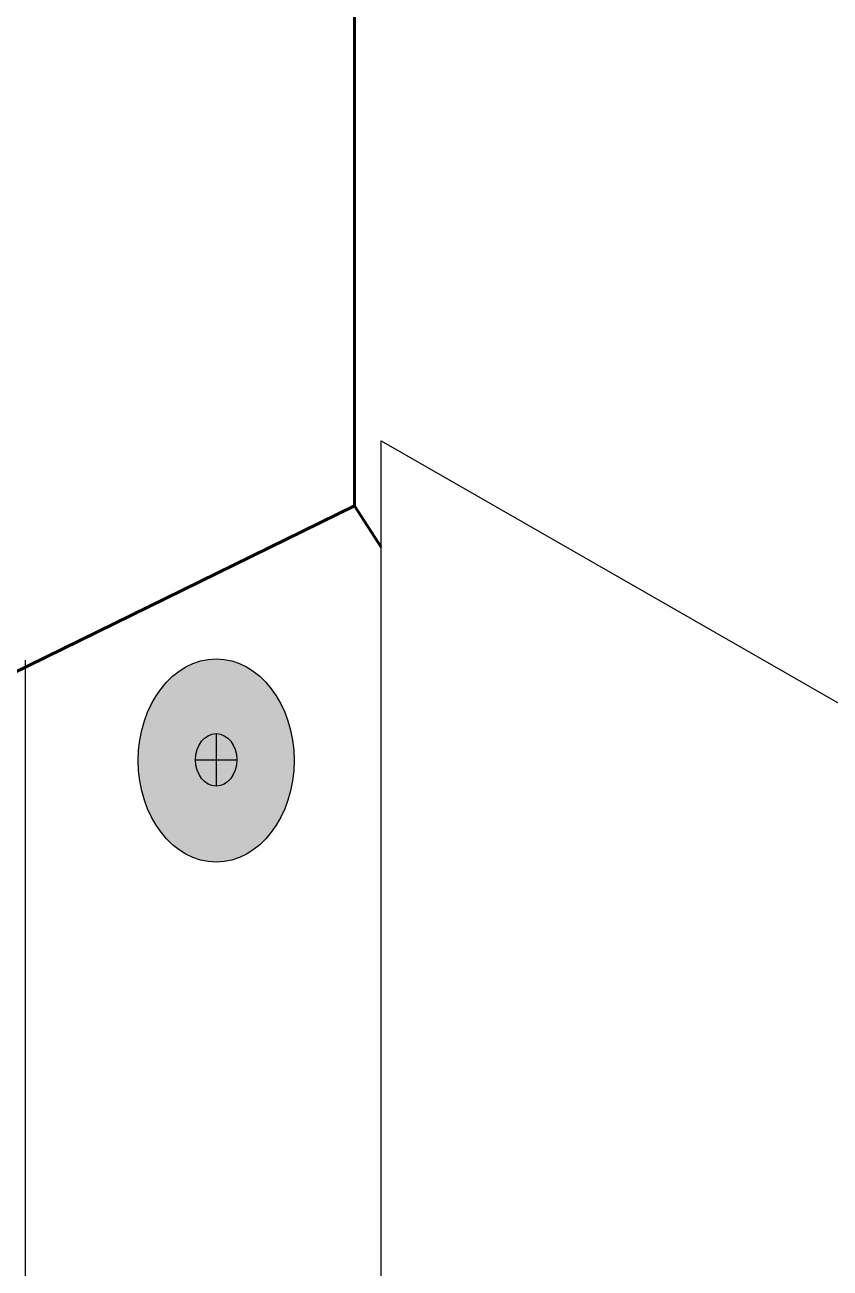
# Model space of a CAD drawing. Extents: x -1337 to 5791, y -3809 to 1769.
# Drawn here: x -706.8 to -668.9, y -2814.4 to -2755.8 of the extents above; entities that cross this region are included whole.
import ezdxf

# ---------------------------------------------------------------- set-up
doc = ezdxf.new("R2010")
doc.units = 0
doc.header["$MEASUREMENT"] = 0
for name, color, linetype, lineweight in [('G-ANNO-TTLB', 7, 'Continuous', 0), ('TYVEK', 7, 'Continuous', 0), ('WALL SCRATCH', 7, 'Continuous', 0)]:
    doc.layers.add(name, color=color, linetype=linetype, lineweight=lineweight)

# ---------------------------------------------------------------- blocks, each defined once
blk = doc.blocks.new('Block_202')
at = {"layer": 'WALL SCRATCH', "true_color": 0x003b71, "transparency": 33554687}
h = blk.add_hatch(color=156, dxfattribs=at)
h.dxf.hatch_style = 2
edge = h.paths.add_edge_path()
edge.add_ellipse((-697.814, -2790.468), major_axis=(0, 4.781), ratio=0.766948, start_angle=0, end_angle=360)
at = {"layer": 'WALL SCRATCH', "color": 18, "lineweight": 25, "true_color": 0x080808}
for p, q in [((-697.814, -2789.204), (-697.814, -2791.672)), ((-698.787, -2790.438), (-696.84, -2790.438))]:
    blk.add_line(p, q, dxfattribs=at)
at = {"layer": 'WALL SCRATCH', "color": 8, "lineweight": 25, "true_color": 0x808080}
blk.add_lwpolyline([(-698.326, -2795.579)], dxfattribs=at)
at = {"layer": 'WALL SCRATCH', "color": 18, "lineweight": 25, "true_color": 0x000000}
blk.add_ellipse((-697.814, -2790.468), major_axis=(0, 4.781), ratio=0.766948, dxfattribs=at)
at = {"layer": 'WALL SCRATCH', "color": 18, "lineweight": 25, "true_color": 0x080808}
blk.add_ellipse((-697.814, -2790.438), major_axis=(0, 1.234), ratio=0.788846, dxfattribs=at)
blk = doc.blocks.new('Block_200')
at = {"layer": 'WALL SCRATCH'}
blk.add_blockref('Block_202', (0, 0), dxfattribs=at)
blk = doc.blocks.new('Block_199')
at = {"layer": 'WALL SCRATCH'}
blk.add_blockref('Block_200', (0, 0), dxfattribs=at)

msp = doc.modelspace()

# ---------------------------------------------------------------- hatches: boundary and pattern name
at = {"layer": 'G-ANNO-TTLB', "true_color": 0xff00ff, "transparency": 33554687}
h = msp.add_hatch(color=6, dxfattribs=at)
edge = h.paths.add_edge_path()
edge.add_spline(control_points=[(1773.018, -3692.604), (1773.018, -3692.604), (-1156.5, -3692.604), (-1156.5, -3692.604), (-1156.5, -3692.604), (-1156.5, -1235.604), (-1156.5, -1235.604), (-1156.5, -1235.604), (1773.018, -1235.604), (1773.018, -1235.604), (1773.018, -1235.604), (1773.018, -3692.604), (1773.018, -3692.604)], knot_values=[0, 0, 0, 0, 1, 1, 1, 2, 2, 2, 3, 3, 3, 4, 4, 4, 4], degree=3, periodic=0)
edge = h.paths.add_edge_path()
edge.add_spline(control_points=[(-1147.5, -1244.604), (-1147.5, -1244.604), (-1147.5, -3683.604), (-1147.5, -3683.604), (-1147.5, -3683.604), (1764.018, -3683.604), (1764.018, -3683.604), (1764.018, -3683.604), (1764.018, -1244.604), (1764.018, -1244.604), (1764.018, -1244.604), (-1147.5, -1244.604), (-1147.5, -1244.604)], knot_values=[0, 0, 0, 0, 1, 1, 1, 2, 2, 2, 3, 3, 3, 4, 4, 4, 4], degree=3, periodic=0)
edge.add_line((-1147.5, -1244.604), (-1147.5, -1244.604))

# ---------------------------------------------------------------- linework, layer by layer
at = {"layer": 'G-ANNO-TTLB'}
for points in [[(1773.018, -3692.604), (1773.018, -3692.604), (-1156.5, -3692.604), (-1156.5, -3692.604), (-1156.5, -3692.604), (-1156.5, -1235.604), (-1156.5, -1235.604), (-1156.5, -1235.604), (1773.018, -1235.604), (1773.018, -1235.604), (1773.018, -1235.604), (1773.018, -3692.604), (1773.018, -3692.604)], [(-1147.5, -1244.604), (-1147.5, -1244.604), (-1147.5, -3683.604), (-1147.5, -3683.604), (-1147.5, -3683.604), (1764.018, -3683.604), (1764.018, -3683.604), (1764.018, -3683.604), (1764.018, -1244.604), (1764.018, -1244.604), (1764.018, -1244.604), (-1147.5, -1244.604), (-1147.5, -1244.604)]]:
    msp.add_open_spline(points, degree=3, knots=[0, 0, 0, 0, 1, 1, 1, 2, 2, 2, 3, 3, 3, 4, 4, 4, 4], dxfattribs=at)
at = {"layer": 'TYVEK', "color": 18, "lineweight": 60, "true_color": 0x000000}
for p, q in [((-691.3, -2778.479), (-691.3, -2607.092)), ((-731.045, -2797.976), (-691.3, -2778.479)), ((-690.057, -2780.421), (-691.3, -2778.479))]:
    msp.add_line(p, q, dxfattribs=at)
at = {"layer": 'TYVEK', "color": 4, "lineweight": 25, "true_color": 0x00ffff}
for p, q in [((-690.057, -2819.035), (-690.057, -2775.429)), ((-690.057, -2775.429), (-667.625, -2788.29))]:
    msp.add_line(p, q, dxfattribs=at)
at = {"layer": 'WALL SCRATCH', "color": 18, "lineweight": 25, "true_color": 0x000000}
msp.add_line((-706.793, -2785.751), (-706.793, -2842.778), dxfattribs=at)
at = {"layer": 'WALL SCRATCH', "color": 8, "lineweight": 25, "true_color": 0x808080}
msp.add_lwpolyline([(-702.47, -2798.806)], dxfattribs=at)
msp.add_lwpolyline([(-702.47, -2798.806)], dxfattribs=at)

# ---------------------------------------------------------------- block references
at = {"layer": 'WALL SCRATCH'}
msp.add_blockref('Block_199', (0, 0), dxfattribs=at)

doc.saveas('drawing.dxf')
